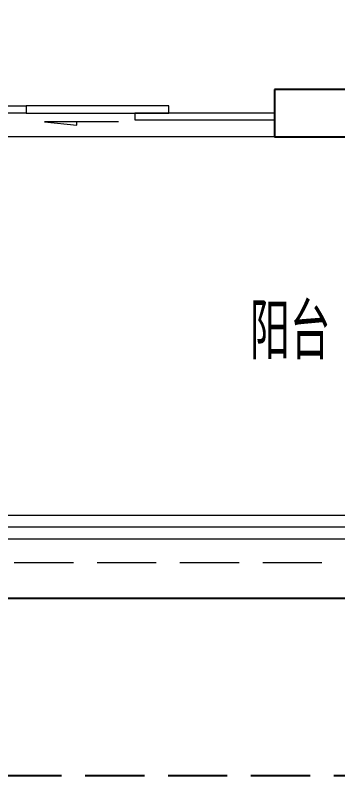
# Model space of a CAD drawing. Extents: x 3753737 to 4713801, y -857380 to 24339.
# Drawn here: x 4070868 to 4072230, y -742610 to -739397 of the extents above; entities that cross this region are included whole.
import ezdxf

# ---------------------------------------------------------------- set-up
doc = ezdxf.new("R2010")
doc.units = 0
doc.header["$LTSCALE"] = 1000
doc.header["$MEASUREMENT"] = 0
doc.linetypes.add('DASH', pattern=[0.35, 0.25, -0.1])
doc.layers.get('0').update_dxf_attribs({"linetype": 'CONTINUOUS'})
for name, color, linetype in [('!!电气', 1, 'CONTINUOUS'), ('WALL', 252, 'CONTINUOUS'), ('卫生间', 6, 'CONTINUOUS'), ('看线', 185, 'CONTINUOUS')]:
    doc.layers.add(name, color=color, linetype=linetype)
for name, color, linetype, lineweight in [('PUB_TEXT', 7, 'CONTINUOUS', 20), ('WINDOW', 146, 'CONTINUOUS', 20), ('平面-栏杆', 56, 'CONTINUOUS', 15), ('平面-看线', 252, 'CONTINUOUS', 15)]:
    doc.layers.add(name, color=color, linetype=linetype, lineweight=lineweight)
doc.styles.get("Standard").update_dxf_attribs({"font": 'gbenor.shx', "bigfont": 'gbcbig.shx'})

# ---------------------------------------------------------------- blocks, each defined once
blk = doc.blocks.new('A$C148B7D8E')
at = {"layer": '卫生间', "color": 252, "linetype": 'DASH'}
blk.add_lwpolyline([(16100, 14000), (16100, 15400), (7700, 15400), (7700, 10800), (7300, 10800), (7300, 10000), (900, 10000), (900, 9000), (-900, 9000), (-900, -900), (1750, -900), (1750, -2100), (23450, -2100), (23450, -900), (25100, -900)], dxfattribs=at)
blk = doc.blocks.new('$DorLib2D$00000138')
at = {"color": 0, "linetype": 'Continuous'}
for p, q in [((-0.2875, 0), (-0.2875, 0.1538)), ((-0.2875, 0.1538), (0, 0.1538)), ((0, 0.1538), (0, 0)), ((0.2875, 0.1538), (0, 0.1538)), ((0.2875, 0), (0.2875, 0.1538)), ((-0.5, -0.1399), (-0.5, 0)), ((-0.5, 0), (-0.2188, 0)), ((0, 0), (-0.2875, 0)), ((-0.2188, 0), (-0.2188, -0.1399)), ((0, 0), (0.2875, 0)), ((0.2188, 0), (0.2188, -0.1399)), ((0.5, 0), (0.2188, 0)), ((0.5, 0), (0.5, -0.1946)), ((0.5, -0.1399), (0.5, 0)), ((-0.2188, -0.1399), (-0.5, -0.1399)), ((0.2188, -0.1399), (0.5, -0.1399)), ((-0.1857, -0.186), (-0.037, -0.186)), ((-0.037, -0.186), (-0.1019, -0.2583)), ((-0.1019, -0.2583), (-0.1019, -0.186)), ((0.1857, -0.186), (0.037, -0.186)), ((0.037, -0.186), (0.1019, -0.2583)), ((0.1019, -0.2583), (0.1019, -0.186))]:
    blk.add_line(p, q, dxfattribs=at)
blk = doc.blocks.new('A$C5F341E43')
at = {"layer": 'WALL', "color": 252}
for p, q in [((31849.9, 1900), (31050, 1900)), ((31050, 1900), (31050, 1700)), ((31050, 1700), (31849.9, 1700))]:
    blk.add_line(p, q, dxfattribs=at)
at = {"layer": 'WINDOW', "color": 252}
blk.add_line((31050, 1700), (28950, 1700), dxfattribs=at)
at = {"layer": '平面-栏杆', "color": 252}
for points in [[(33350, 50), (28700, 50)], [(33350, 0), (28700, 0)]]:
    blk.add_lwpolyline(points, dxfattribs=at)
at = {"layer": '平面-看线', "color": 252}
blk.add_lwpolyline([(33350, 100), (28700, 100)], dxfattribs=at)
at = {"layer": '平面-看线', "color": 252, "linetype": 'DASH'}
blk.add_lwpolyline([(33350, -100), (28700, -100)], dxfattribs=at)
at = {"layer": '看线', "color": 252, "ltscale": 0.5}
blk.add_lwpolyline([(28750, -250), (33350, -250)], dxfattribs=at)
at = {"color": 252, "xscale": -1}
blk.add_blockref('A$C148B7D8E', (50100, 1100), dxfattribs=at)
at = {"layer": 'WINDOW', "color": 252, "xscale": 2100, "yscale": -200, "zscale": 2100, "rotation": 179.9999999989443}
blk.add_blockref('$DorLib2D$00000138', (30000, 1800), dxfattribs=at)
at = {"layer": 'PUB_TEXT', "color": 252}
blk.add_text('阳台', height=236.31, dxfattribs=at).set_placement((30945, 759.3))

msp = doc.modelspace()

# ---------------------------------------------------------------- block references
at = {"layer": '!!电气'}
msp.add_blockref('A$C5F341E43', (4040913.4, -741610.2), dxfattribs=at)

doc.saveas('drawing.dxf')
